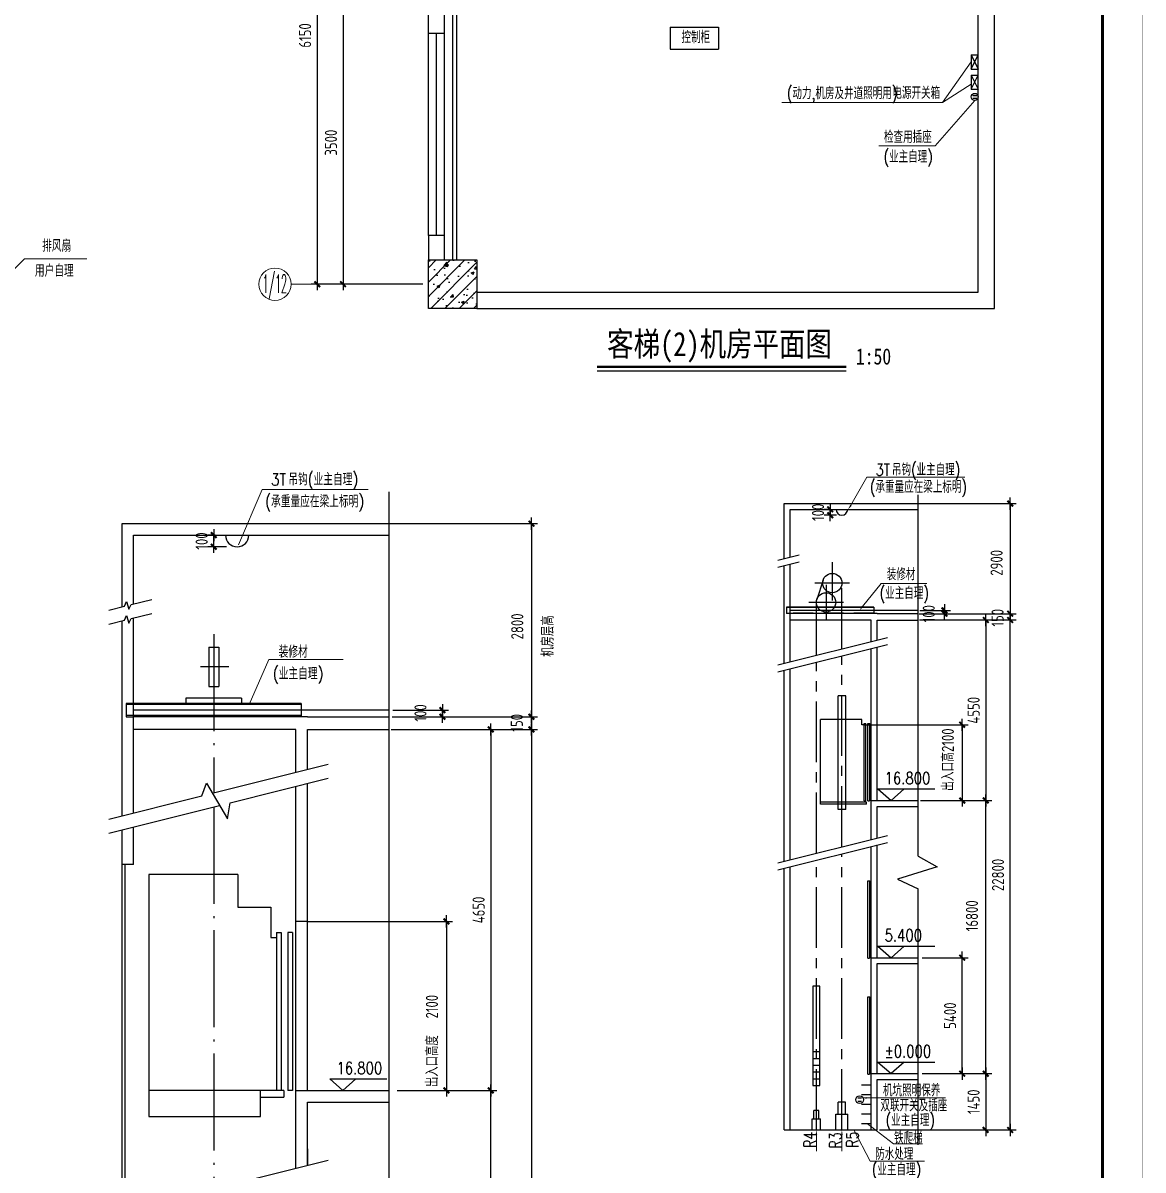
# Model space of a CAD drawing. Extents: x 185540 to 253404, y 138157 to 180211.
# Drawn here: x 239552 to 253404, y 150015 to 164198 of the extents above; entities that cross this region are included whole.
import ezdxf
from ezdxf.enums import TextEntityAlignment as Align

# ---------------------------------------------------------------- set-up
doc = ezdxf.new("R2010")
doc.units = 0
doc.header["$LTSCALE"] = 1000
doc.header["$MEASUREMENT"] = 0
for name, pattern in [('ACAD_ISO04W100', [30.5, 24, -3, 0.5, -3]), ('CENTER2', [1.125, 0.75, -0.125, 0.125, -0.125]), ('HIDDEN', [0.375, 0.25, -0.125])]:
    doc.linetypes.add(name, pattern=pattern)
doc.layers.get('0').update_dxf_attribs({"linetype": 'CONTINUOUS'})
doc.layers.get('DEFPOINTS').update_dxf_attribs({"linetype": 'CONTINUOUS'})
for name, color, linetype in [('1', 8, 'CONTINUOUS'), ('DIM', 4, 'CONTINUOUS'), ('LOUTI', 3, 'CONTINUOUS'), ('MAIN', 7, 'CONTINUOUS'), ('TC', 8, 'CONTINUOUS'), ('WALL', 1, 'CONTINUOUS'), ('WINDOW', 4, 'CONTINUOUS'), ('WINDOWS', 4, 'CONTINUOUS')]:
    doc.layers.add(name, color=color, linetype=linetype)
doc.layers.add('AXIS', color=3, linetype='CONTINUOUS', lineweight=9)
doc.styles.add('COMPLEX', font='COMPLEX.shx')
doc.styles.add('DIM_FONT', font='tssdeng.shx', dxfattribs={"width": 0.8, "bigfont": 'tssdchn.shx'})
doc.styles.add('H1', font='SimSun.ttf')
doc.styles.get("Standard").update_dxf_attribs({"font": 'txt.shx', "width": 0.8, "height": 260, "bigfont": 'china.shx'})
doc.styles.add('TSS', font='tssdeng.shx', dxfattribs={"width": 0.85, "bigfont": 'tssdchn.shx'})
doc.dimstyles.new('DIMN-200', dxfattribs={"dimtxt": 300, "dimasz": 1, "dimexe": 250, "dimexo": 0, "dimgap": 150, "dimtad": 1, "dimdec": 0, "dimdsep": 46, "dimtxsty": 'DIM_FONT', "dimblk": '_DIMX', "dimcen": 2.5, "dimclrd": 256, "dimclre": 256, "dimclrt": 4, "dimadec": 0, "dimazin": 0, "dimtfac": 1, "dimtdec": 0, "dimtix": 1, "dimtmove": 2, "dimatfit": 3, "dimldrblk": '_DIMX', "dimfxl": 0, "dimtolj": 1, "dimtzin": 0, "dimarcsym": 0})
doc.dimstyles.get("Standard").update_dxf_attribs({"dimtxt": 300, "dimasz": 1, "dimexe": 150, "dimexo": 0, "dimgap": 150, "dimtad": 1, "dimdec": 0, "dimzin": 0, "dimdsep": 46, "dimtxsty": 'Standard', "dimblk1": '_DIMX', "dimblk2": '_DIMX', "dimsah": 1, "dimcen": 200, "dimclrd": 256, "dimclre": 256, "dimclrt": 4, "dimadec": 0, "dimazin": 0, "dimtfac": 1, "dimtdec": 0, "dimtix": 1, "dimtmove": 2, "dimatfit": 3, "dimldrblk": '_DIMX', "dimfxl": 0, "dimtolj": 1, "dimtzin": 0, "dimarcsym": 0})

# ---------------------------------------------------------------- blocks, each defined once
blk = doc.blocks.new('_DIMX')
blk.add_line((-150, 0), (150, 0))
at = {"const_width": 50}
blk.add_lwpolyline([(-70, -70), (70, 70)], dxfattribs=at)
blk = doc.blocks.new('*D125')
at = {"linetype": 'ByBlock'}
for p, q in [((286367, 129304), (287250, 129304)), ((287175, 125928), (287175, 129303)), ((286454, 125927), (287250, 125927))]:
    blk.add_line(p, q, dxfattribs=at)
at = {"layer": 'DEFPOINTS', "color": 0, "linetype": 'ByBlock'}
for p in [(286367, 129304), (287175, 129304), (286454, 125927)]:
    blk.add_point(p, dxfattribs=at)
at = {"linetype": 'ByBlock', "xscale": 0.5, "yscale": 0.5, "zscale": 0.5}
for p, rotation in [((287175, 129304), 90), ((287175, 125927), 270)]:
    blk.add_blockref('_DIMX', p, dxfattribs=dict(at, rotation=rotation))
at = {"color": 4, "linetype": 'ByBlock', "insert": (287004, 127879), "char_height": 150, "attachment_point": 5, "rotation": 90, "style": 'DIM_FONT'}
blk.add_mtext('\\A1;16800', dxfattribs=at)
blk = doc.blocks.new('*D121')
at = {"linetype": 'ByBlock'}
for p, q in [((286354, 131536), (287551, 131536)), ((287476, 125232), (287476, 131535)), ((285888, 125231), (287551, 125231))]:
    blk.add_line(p, q, dxfattribs=at)
at = {"layer": 'DEFPOINTS', "color": 0, "linetype": 'ByBlock'}
for p in [(286354, 131536), (287476, 131536), (285888, 125231)]:
    blk.add_point(p, dxfattribs=at)
at = {"linetype": 'ByBlock', "xscale": 0.5, "yscale": 0.5, "zscale": 0.5}
for p, rotation in [((287476, 131536), 90), ((287476, 125231), 270)]:
    blk.add_blockref('_DIMX', p, dxfattribs=dict(at, rotation=rotation))
at = {"color": 4, "linetype": 'ByBlock', "insert": (287326, 128384), "char_height": 150, "attachment_point": 5, "rotation": 90, "style": 'DIM_FONT'}
blk.add_mtext('\\A1;22800', dxfattribs=at)
blk = doc.blocks.new('*D126')
at = {"linetype": 'ByBlock'}
for p, q in [((285611, 127361), (286180, 127361)), ((286105, 125928), (286105, 127360)), ((285686, 125927), (286180, 125927))]:
    blk.add_line(p, q, dxfattribs=at)
at = {"layer": 'DEFPOINTS', "color": 0, "linetype": 'ByBlock'}
for p in [(285611, 127361), (286105, 127361), (285686, 125927)]:
    blk.add_point(p, dxfattribs=at)
at = {"linetype": 'ByBlock', "xscale": 0.5, "yscale": 0.5, "zscale": 0.5}
for p, rotation in [((286105, 127361), 90), ((286105, 125927), 270)]:
    blk.add_blockref('_DIMX', p, dxfattribs=dict(at, rotation=rotation))
at = {"color": 4, "linetype": 'ByBlock', "insert": (285955, 126644), "char_height": 150, "attachment_point": 5, "rotation": 90, "style": 'DIM_FONT'}
blk.add_mtext('\\A1;5400', dxfattribs=at)
blk = doc.blocks.new('*D124')
at = {"linetype": 'ByBlock'}
for p, q in [((285610, 125927), (286471, 125927)), ((286396, 125927), (286396, 125232)), ((285082, 125231), (286471, 125231))]:
    blk.add_line(p, q, dxfattribs=at)
at = {"layer": 'DEFPOINTS', "color": 0, "linetype": 'ByBlock'}
for p in [(285610, 125927), (285082, 125231), (286396, 125231)]:
    blk.add_point(p, dxfattribs=at)
at = {"linetype": 'ByBlock', "xscale": 0.5, "yscale": 0.5, "zscale": 0.5}
for p, rotation in [((286396, 125927), 90), ((286396, 125231), 270)]:
    blk.add_blockref('_DIMX', p, dxfattribs=dict(at, rotation=rotation))
at = {"color": 4, "linetype": 'ByBlock', "insert": (286246, 125579), "char_height": 150, "attachment_point": 5, "rotation": 90, "style": 'DIM_FONT'}
blk.add_mtext('\\A1;1450', dxfattribs=at)
blk = doc.blocks.new('*D127')
at = {"linetype": 'ByBlock'}
for p, q in [((287220, 131614), (288417, 131614)), ((288342, 131615), (288342, 131615)), ((288342, 131614), (288342, 131536)), ((288342, 131614), (288342, 131536)), ((287220, 131536), (288417, 131536)), ((288342, 131535), (288342, 131535))]:
    blk.add_line(p, q, dxfattribs=at)
at = {"layer": 'DEFPOINTS', "color": 0, "linetype": 'ByBlock'}
for p in [(287220, 131614), (287220, 131536), (288342, 131536)]:
    blk.add_point(p, dxfattribs=at)
at = {"linetype": 'ByBlock', "xscale": 0.5, "yscale": 0.5, "zscale": 0.5}
for p, rotation in [((288342, 131614), 270), ((288342, 131536), 90)]:
    blk.add_blockref('_DIMX', p, dxfattribs=dict(at, rotation=rotation))
at = {"color": 4, "linetype": 'ByBlock', "insert": (288187, 131564), "char_height": 150, "attachment_point": 5, "rotation": 90, "style": 'DIM_FONT'}
blk.add_mtext('\\A1;150', dxfattribs=at)
blk = doc.blocks.new('*D123')
at = {"linetype": 'ByBlock'}
for p, q in [((286354, 131536), (287250, 131536)), ((287175, 131535), (287175, 129304)), ((286385, 129304), (287250, 129304))]:
    blk.add_line(p, q, dxfattribs=at)
at = {"layer": 'DEFPOINTS', "color": 0, "linetype": 'ByBlock'}
for p in [(286354, 131536), (286385, 129304), (287175, 129304)]:
    blk.add_point(p, dxfattribs=at)
at = {"linetype": 'ByBlock', "xscale": 0.5, "yscale": 0.5, "zscale": 0.5}
for p, rotation in [((287175, 131536), 90), ((287175, 129304), 270)]:
    blk.add_blockref('_DIMX', p, dxfattribs=dict(at, rotation=rotation))
at = {"color": 4, "linetype": 'ByBlock', "insert": (287025, 130420), "char_height": 150, "attachment_point": 5, "rotation": 90, "style": 'DIM_FONT'}
blk.add_mtext('\\A1;4550', dxfattribs=at)
blk = doc.blocks.new('*D122')
at = {"linetype": 'ByBlock'}
for p, q in [((286536, 130241), (287824, 130241)), ((287749, 130241), (287749, 129304)), ((287276, 129304), (287824, 129304))]:
    blk.add_line(p, q, dxfattribs=at)
at = {"layer": 'DEFPOINTS', "color": 0, "linetype": 'ByBlock'}
for p in [(286536, 130241), (287276, 129304), (287749, 129304)]:
    blk.add_point(p, dxfattribs=at)
at = {"linetype": 'ByBlock', "xscale": 0.5, "yscale": 0.5, "zscale": 0.5}
for p, rotation in [((287749, 130241), 90), ((287749, 129304), 270)]:
    blk.add_blockref('_DIMX', p, dxfattribs=dict(at, rotation=rotation))
at = {"color": 4, "linetype": 'ByBlock', "insert": (287572, 129773), "char_height": 150, "attachment_point": 5, "rotation": 90, "style": 'DIM_FONT'}
blk.add_mtext('\\A1;{ 出入口高}2100', dxfattribs=at)
blk = doc.blocks.new('*D128')
at = {"linetype": 'ByBlock'}
for p, q in [((286154, 132975), (287552, 132975)), ((287477, 132975), (287477, 131615)), ((286353, 131614), (287552, 131614))]:
    blk.add_line(p, q, dxfattribs=at)
at = {"layer": 'DEFPOINTS', "color": 0, "linetype": 'ByBlock'}
for p in [(286154, 132975), (286353, 131614), (287477, 131614)]:
    blk.add_point(p, dxfattribs=at)
at = {"linetype": 'ByBlock', "xscale": 0.5, "yscale": 0.5, "zscale": 0.5}
for p, rotation in [((287477, 132975), 90), ((287477, 131614), 270)]:
    blk.add_blockref('_DIMX', p, dxfattribs=dict(at, rotation=rotation))
at = {"color": 4, "linetype": 'ByBlock', "insert": (287309, 132243), "char_height": 150, "attachment_point": 5, "rotation": 90, "style": 'DIM_FONT'}
blk.add_mtext('\\A1;2900', dxfattribs=at)
blk = doc.blocks.new('*D130')
at = {"linetype": 'ByBlock'}
for p, q in [((267117, 145122), (267034, 145122)), ((267109, 145123), (267109, 145123)), ((267109, 145050), (267109, 145122)), ((267187, 145050), (267034, 145050)), ((267109, 145050), (267109, 145049))]:
    blk.add_line(p, q, dxfattribs=at)
at = {"layer": 'DEFPOINTS', "color": 0, "linetype": 'ByBlock'}
for p in [(267109, 145122), (267117, 145122), (267187, 145050)]:
    blk.add_point(p, dxfattribs=at)
at = {"linetype": 'ByBlock', "xscale": 0.5, "yscale": 0.5, "zscale": 0.5}
for p, rotation in [((267109, 145122), 270), ((267109, 145050), 90)]:
    blk.add_blockref('_DIMX', p, dxfattribs=dict(at, rotation=rotation))
at = {"color": 4, "linetype": 'ByBlock', "insert": (266959, 145086), "char_height": 150, "attachment_point": 5, "rotation": 90, "style": 'DIM_FONT'}
blk.add_mtext('\\A1;100', dxfattribs=at)
blk = doc.blocks.new('*D129')
at = {"linetype": 'ByBlock'}
for p, q in [((287224, 131655), (287605, 131655)), ((287224, 131614), (287605, 131614)), ((287530, 131656), (287530, 131656)), ((287530, 131655), (287530, 131614)), ((287530, 131655), (287530, 131614)), ((287530, 131614), (287530, 131613))]:
    blk.add_line(p, q, dxfattribs=at)
at = {"layer": 'DEFPOINTS', "color": 0, "linetype": 'ByBlock'}
for p in [(287224, 131655), (287224, 131614), (287530, 131614)]:
    blk.add_point(p, dxfattribs=at)
at = {"linetype": 'ByBlock', "xscale": 0.5, "yscale": 0.5, "zscale": 0.5}
for p, rotation in [((287530, 131655), 270), ((287530, 131614), 90)]:
    blk.add_blockref('_DIMX', p, dxfattribs=dict(at, rotation=rotation))
at = {"color": 4, "linetype": 'ByBlock', "insert": (287336, 131614), "char_height": 150, "attachment_point": 5, "rotation": 90, "style": 'DIM_FONT'}
blk.add_mtext('\\A1;100', dxfattribs=at)
blk = doc.blocks.new('*D169')
at = {"linetype": 'ByBlock'}
for p, q in [((291714, 128508), (290654, 128508)), ((290729, 128507), (290729, 125008)), ((291714, 125008), (290654, 125008))]:
    blk.add_line(p, q, dxfattribs=at)
at = {"layer": 'DEFPOINTS', "color": 0, "linetype": 'ByBlock'}
for p in [(291714, 128508), (290729, 125008), (291714, 125008)]:
    blk.add_point(p, dxfattribs=at)
at = {"linetype": 'ByBlock', "xscale": 0.5, "yscale": 0.5, "zscale": 0.5}
for p, rotation in [((290729, 128508), 90), ((290729, 125008), 270)]:
    blk.add_blockref('_DIMX', p, dxfattribs=dict(at, rotation=rotation))
at = {"color": 4, "linetype": 'ByBlock', "insert": (290579, 126758), "char_height": 150, "attachment_point": 5, "rotation": 90, "style": 'DIM_FONT'}
blk.add_mtext('\\A1;3500', dxfattribs=at)
blk = doc.blocks.new('*D170')
at = {"linetype": 'ByBlock'}
for p, q in [((291714, 131158), (290334, 131158)), ((290409, 131157), (290409, 125008)), ((291714, 125008), (290334, 125008))]:
    blk.add_line(p, q, dxfattribs=at)
at = {"layer": 'DEFPOINTS', "color": 0, "linetype": 'ByBlock'}
for p in [(291714, 131158), (290409, 125008), (291714, 125008)]:
    blk.add_point(p, dxfattribs=at)
at = {"linetype": 'ByBlock', "xscale": 0.5, "yscale": 0.5, "zscale": 0.5}
for p, rotation in [((290409, 131158), 90), ((290409, 125008), 270)]:
    blk.add_blockref('_DIMX', p, dxfattribs=dict(at, rotation=rotation))
at = {"color": 4, "linetype": 'ByBlock', "insert": (290259, 128083), "char_height": 150, "attachment_point": 5, "rotation": 90, "style": 'DIM_FONT'}
blk.add_mtext('\\A1;6150', dxfattribs=at)
blk = doc.blocks.new('*D484')
at = {"linetype": 'ByBlock'}
for p, q in [((245051, 155463), (245916, 155463)), ((245841, 155463), (245841, 142854)), ((243506, 142854), (245916, 142854))]:
    blk.add_line(p, q, dxfattribs=at)
at = {"layer": 'DEFPOINTS', "color": 0, "linetype": 'ByBlock'}
for p in [(245051, 155463), (243506, 142854), (245841, 142854)]:
    blk.add_point(p, dxfattribs=at)
at = {"linetype": 'ByBlock', "xscale": 0.5, "yscale": 0.5, "zscale": 0.5}
for p, rotation in [((245841, 155463), 90), ((245841, 142854), 270)]:
    blk.add_blockref('_DIMX', p, dxfattribs=dict(at, rotation=rotation))
at = {"color": 4, "linetype": 'ByBlock', "insert": (245691, 149158), "char_height": 150, "attachment_point": 5, "rotation": 90, "style": 'DIM_FONT'}
blk.add_mtext('\\A1;27250', dxfattribs=at)
blk = doc.blocks.new('*D485')
at = {"linetype": 'ByBlock'}
for p, q in [((244387, 150999), (245412, 150999)), ((245337, 144246), (245337, 150999)), ((244168, 144246), (245412, 144246))]:
    blk.add_line(p, q, dxfattribs=at)
at = {"layer": 'DEFPOINTS', "color": 0, "linetype": 'ByBlock'}
for p in [(244387, 150999), (245337, 150999), (244168, 144246)]:
    blk.add_point(p, dxfattribs=at)
at = {"linetype": 'ByBlock', "xscale": 0.5, "yscale": 0.5, "zscale": 0.5}
for p, rotation in [((245337, 150999), 90), ((245337, 144246), 270)]:
    blk.add_blockref('_DIMX', p, dxfattribs=dict(at, rotation=rotation))
at = {"color": 4, "linetype": 'ByBlock', "insert": (245175, 148130), "char_height": 150, "attachment_point": 5, "rotation": 90, "style": 'DIM_FONT'}
blk.add_mtext('\\A1;21000', dxfattribs=at)
blk = doc.blocks.new('*D488')
at = {"linetype": 'ByBlock'}
for p, q in [((242467, 158007), (245916, 158007)), ((245841, 158007), (245841, 155621)), ((244116, 155620), (245916, 155620))]:
    blk.add_line(p, q, dxfattribs=at)
at = {"layer": 'DEFPOINTS', "color": 0, "linetype": 'ByBlock'}
for p in [(242467, 158007), (244116, 155620), (245841, 155620)]:
    blk.add_point(p, dxfattribs=at)
at = {"linetype": 'ByBlock', "xscale": 0.5, "yscale": 0.5, "zscale": 0.5}
for p, rotation in [((245841, 158007), 90), ((245841, 155620), 270)]:
    blk.add_blockref('_DIMX', p, dxfattribs=dict(at, rotation=rotation))
at = {"color": 4, "linetype": 'ByBlock', "insert": (245665, 156736), "char_height": 150, "attachment_point": 5, "rotation": 90, "style": 'DIM_FONT'}
blk.add_mtext('\\A1;2800', dxfattribs=at)
blk = doc.blocks.new('*D489')
at = {"linetype": 'ByBlock'}
for p, q in [((238701, 134497), (239389, 134497)), ((239314, 134497), (239314, 134498)), ((239314, 134497), (239314, 134415)), ((239314, 134497), (239314, 134415)), ((238701, 134415), (239389, 134415)), ((239314, 134415), (239314, 134414))]:
    blk.add_line(p, q, dxfattribs=at)
at = {"layer": 'DEFPOINTS', "color": 0, "linetype": 'ByBlock'}
for p in [(238701, 134497), (238701, 134415), (239314, 134415)]:
    blk.add_point(p, dxfattribs=at)
at = {"linetype": 'ByBlock', "xscale": 0.5, "yscale": 0.5, "zscale": 0.5}
for p, rotation in [((239314, 134497), 270), ((239314, 134415), 90)]:
    blk.add_blockref('_DIMX', p, dxfattribs=dict(at, rotation=rotation))
at = {"color": 4, "linetype": 'ByBlock', "insert": (239043, 134462), "char_height": 150, "attachment_point": 5, "rotation": 90, "style": 'DIM_FONT'}
blk.add_mtext('\\A1;100', dxfattribs=at)
blk = doc.blocks.new('*D490')
at = {"linetype": 'ByBlock'}
for p, q in [((244105, 155463), (245412, 155463)), ((245337, 155463), (245337, 151000)), ((244179, 150999), (245412, 150999))]:
    blk.add_line(p, q, dxfattribs=at)
at = {"layer": 'DEFPOINTS', "color": 0, "linetype": 'ByBlock'}
for p in [(244105, 155463), (244179, 150999), (245337, 150999)]:
    blk.add_point(p, dxfattribs=at)
at = {"linetype": 'ByBlock', "xscale": 0.5, "yscale": 0.5, "zscale": 0.5}
for p, rotation in [((245337, 155463), 90), ((245337, 150999), 270)]:
    blk.add_blockref('_DIMX', p, dxfattribs=dict(at, rotation=rotation))
at = {"color": 4, "linetype": 'ByBlock', "insert": (245187, 153231), "char_height": 150, "attachment_point": 5, "rotation": 90, "style": 'DIM_FONT'}
blk.add_mtext('\\A1;4650', dxfattribs=at)
blk = doc.blocks.new('*D491')
at = {"linetype": 'ByBlock'}
for p, q in [((237646, 131885), (239439, 131885)), ((239364, 131884), (239364, 129794)), ((238856, 129794), (239439, 129794))]:
    blk.add_line(p, q, dxfattribs=at)
at = {"layer": 'DEFPOINTS', "color": 0, "linetype": 'ByBlock'}
for p in [(237646, 131885), (238856, 129794), (239364, 129794)]:
    blk.add_point(p, dxfattribs=at)
at = {"linetype": 'ByBlock', "xscale": 0.5, "yscale": 0.5, "zscale": 0.5}
for p, rotation in [((239364, 131885), 90), ((239364, 129794), 270)]:
    blk.add_blockref('_DIMX', p, dxfattribs=dict(at, rotation=rotation))
at = {"color": 4, "linetype": 'ByBlock', "insert": (239185, 130830), "char_height": 150, "attachment_point": 5, "rotation": 90, "style": 'DIM_FONT'}
blk.add_mtext('\\A1;2100', dxfattribs=at)
blk = doc.blocks.new('*D492')
at = {"linetype": 'ByBlock'}
for p, q in [((238693, 134415), (240490, 134415)), ((240415, 134415), (240415, 134258)), ((238693, 134258), (240490, 134258))]:
    blk.add_line(p, q, dxfattribs=at)
at = {"layer": 'DEFPOINTS', "color": 0, "linetype": 'ByBlock'}
for p in [(238693, 134415), (238693, 134258), (240415, 134258)]:
    blk.add_point(p, dxfattribs=at)
at = {"linetype": 'ByBlock', "xscale": 0.5, "yscale": 0.5, "zscale": 0.5}
for p, rotation in [((240415, 134415), 90), ((240415, 134258), 270)]:
    blk.add_blockref('_DIMX', p, dxfattribs=dict(at, rotation=rotation))
at = {"color": 4, "linetype": 'ByBlock', "insert": (240235, 134340), "char_height": 150, "attachment_point": 5, "rotation": 90, "style": 'DIM_FONT'}
blk.add_mtext('\\A1;150', dxfattribs=at)
blk = doc.blocks.new('*D493')
at = {"linetype": 'ByBlock'}
for p, q in [((236503, 136659), (236412, 136659)), ((236487, 136659), (236487, 136660)), ((236487, 136516), (236487, 136659)), ((236643, 136516), (236412, 136516)), ((236487, 136515), (236487, 136515))]:
    blk.add_line(p, q, dxfattribs=at)
at = {"layer": 'DEFPOINTS', "color": 0, "linetype": 'ByBlock'}
for p in [(236487, 136659), (236503, 136659), (236643, 136516)]:
    blk.add_point(p, dxfattribs=at)
at = {"linetype": 'ByBlock', "xscale": 0.5, "yscale": 0.5, "zscale": 0.5}
for p, rotation in [((236487, 136659), 270), ((236487, 136516), 90)]:
    blk.add_blockref('_DIMX', p, dxfattribs=dict(at, rotation=rotation))
at = {"color": 4, "linetype": 'ByBlock', "insert": (236337, 136587), "char_height": 150, "attachment_point": 5, "rotation": 90, "style": 'DIM_FONT'}
blk.add_mtext('\\A1;100', dxfattribs=at)

msp = doc.modelspace()

# ---------------------------------------------------------------- hatches: boundary and pattern name
at = {"layer": '1'}
h = msp.add_hatch(dxfattribs=at)
h.set_pattern_fill('AR-CONC', color=256, scale=50, style=0)
h.set_pattern_definition([(50, (46296.48, -15710.06), (358.6301, -31.37607), [37.5, -412.5]), (355, (46296.5, -15710.06), (-69.37567, 376.09607), [30, -330]), (100.4514, (46326.37, -15712.68), (289.2547, 344.71977), [31.8701, -350.57106]), (46.1842, (46296.5, -15610.06), (533.6205, -82.7595), [56.25, -618.75]), (96.6356, (46340.95, -15616.96), (467.3314, 487.0589), [47.8051, -525.8565]), (351.1842, (46296.5, -15610.06), (467.331, 487.0593), [45, -495]), (21, (46346.48, -15635.06), (298.45353, -201.30945), [37.5, -412.5]), (326, (46346.5, -15635.06), (121.65767, 362.575), [30, -330]), (71.4514, (46371.35, -15651.84), (420.1113, 161.26525), [31.8701, -350.57106]), (37.5, (46296.48, -15710.06), (6.07993, 166.44693), [0, -326, 0, -335, 0, -331.25]), (7.5, (46296.48, -15710.06), (131.53477, 197.20586), [0, -191, 0, -318.5, 0, -126.25]), (327.5, (46184.98, -15710.06), (266.91122, -11.277436), [0, -125, 0, -390, 0, -517.5]), (317.5, (46134.98, -15710.06), (291.59308, 50.0525), [0, -162.5, 0, -259, 0, -367.5])])
h.paths.add_polyline_path([(245166.2, 161267.5), (244566.2, 161267.5), (244566.2, 160667.5), (245166.2, 160667.5)])
h = msp.add_hatch(dxfattribs=at)
h.set_pattern_fill('ANSI31', color=256, scale=1000, style=0)
h.set_pattern_definition([(45, (46296.48, -15710.06), (-88.38835, 88.38835), [])])
h.paths.add_polyline_path([(244566.2, 160667.5), (245166.2, 160667.5), (245166.2, 161267.5), (244566.2, 161267.5)])

# ---------------------------------------------------------------- linework, layer by layer
for points, const_width in [([(253402.3, 138159.3), (193952.3, 138159.3), (193952.3, 180209.3), (253402.3, 180209.3)], 4), ([(252902.3, 179709.3), (252902.3, 138659.3), (195202.3, 138659.3), (195202.3, 179709.3)], 40)]:
    msp.add_lwpolyline(points, close=True, dxfattribs=dict(const_width=const_width))
for p, q in [((244866.2, 161267.5), (244866.2, 164317.5)), ((244916.2, 161267.5), (244916.2, 164367.5)), ((250625, 153896.5), (250625, 158361.5)), ((248886.8, 157553.5), (249151.3, 157619.6)), ((248886.8, 157466.9), (249151.3, 157533)), ((248886.8, 156261.2), (250243.4, 156600.2)), ((248886.8, 156174.7), (250243.4, 156513.6)), ((248886.8, 153814), (250243.4, 154153)), ((248886.8, 153727.4), (250243.4, 154066.4)), ((250625, 153896.5), (250857, 153763)), ((250857, 153763), (250365.5, 153610.4)), ((250365.5, 153610.4), (250625, 153491.2)), ((250625, 150328.2), (250625, 153491.2))]:
    msp.add_line(p, q, dxfattribs=at)
at = {"layer": '1', "linetype": 'CENTER2'}
for p, q in [((249560.3, 157532.4), (249560.3, 157057.6)), ((249775.3, 157272.7), (249345.2, 157272.7)), ((249483.8, 157248.8), (249483.8, 156818.7)), ((249679.7, 156459.4), (249679.7, 157272.7)), ((249698.8, 157033.8), (249268.8, 157033.8)), ((249364.3, 156380.6), (249364.3, 157033.8)), ((249364.3, 153933.3), (249364.3, 156294)), ((249679.7, 154012.1), (249679.7, 156372.8)), ((249679.7, 150511), (249679.7, 153925.6)), ((249364.3, 150511), (249364.3, 153846.8))]:
    msp.add_line(p, q, dxfattribs=at)
at = {"layer": '1', "linetype": 'HIDDEN'}
msp.add_line((250075.3, 156901), (248993.9, 156901), dxfattribs=at)
at = {"layer": 'AXIS'}
for p, q in [((251278.7, 163715.6), (250923.6, 163213.5)), ((250923.6, 163213.5), (251278.7, 163438.8)), ((250923.6, 163213.5), (248936.3, 163213.5)), ((251322.4, 163239.1), (250831.8, 162679.5)), ((250831.8, 162679.5), (250137.7, 162679.5)), ((239569.4, 161281.4), (239094, 160804.7)), ((240342.8, 161281.4), (239569.4, 161281.4)), ((242868.5, 160967.5), (244496, 160967.5)), ((249791.2, 158234.2), (249987.6, 158580.1)), ((251199.1, 158580.1), (249987.6, 158580.1)), ((242216, 157746.2), (242508.4, 158429.7)), ((243822, 158429.7), (242508.4, 158429.7)), ((249935.7, 156984.5), (250164.9, 157266.8)), ((250164.9, 157266.8), (250730.6, 157266.8)), ((242592.3, 156326.2), (242348.3, 155773)), ((243511.9, 156326.2), (242592.3, 156326.2)), ((249985.7, 150906.8), (250960.1, 150906.8)), ((250031, 150126.3), (249826.5, 150511)), ((250316.6, 150340), (249997.8, 150585.9)), ((249364.3, 150448.6), (249364.3, 150247.3)), ((249679.7, 150448.6), (249679.7, 150247.3)), ((250316.6, 150340), (250677.4, 150340)), ((250701.8, 150126.3), (250031, 150126.3))]:
    msp.add_line(p, q, dxfattribs=at)
msp.add_circle((242668.5, 160967.5), 200, dxfattribs=at)
for p in [(251236.1, 154583.7), (251482.6, 150511)]:
    msp.add_point(p, dxfattribs=at)
for points in [[(249782.7, 158240.2), (249799.7, 158228.3), (249755.5, 158183.4)], [(249944, 156978.2), (249927.5, 156990.9), (249897.6, 156935.1)], [(249985.7, 150896.2), (249986.3, 150917), (249923.6, 150908.4)], [(249353.9, 150448.6), (249374.7, 150448.6), (249364.3, 150511)], [(249669.3, 150448.6), (249690.1, 150448.6), (249679.7, 150511)]]:
    msp.add_solid(points, dxfattribs=at)
at = {"layer": 'DIM'}
for p, q in [((241849.5, 156478.4), (241849.5, 155993.8)), ((241849.5, 156478.4), (241973, 156478.4)), ((241973, 156478.4), (241973, 155993.8)), ((241849.5, 155993.8), (241973, 155993.8)), ((242992.3, 155783.9), (240829.3, 155783.9)), ((240829.3, 155783.9), (240829.3, 155620.1)), ((242992.3, 155769), (240829.3, 155769)), ((242255, 155848.2), (241567.5, 155848.2)), ((241567.5, 155848.2), (241567.5, 155783.9)), ((242255, 155848.2), (242255, 155783.9)), ((242992.3, 155783.9), (242992.3, 155620.1)), ((242992.3, 155633.6), (240829.3, 155633.6)), ((240829.3, 155620.1), (240920.5, 155620.1)), ((244074.8, 155701.9), (240920.5, 155701.9))]:
    msp.add_line(p, q, dxfattribs=at)
msp.add_arc((242201, 157863.9), 143.3, 180, 0, dxfattribs=at)
at = {"layer": 'LOUTI'}
for p, q in [((242209.6, 153667.7), (241110.5, 153667.7)), ((241110.5, 153667.7), (241110.5, 150677.4)), ((242209.6, 153667.7), (242209.6, 153265.2)), ((242209.6, 153265.2), (242616.5, 153265.2)), ((242616.5, 153265.2), (242616.5, 152890.9)), ((242616.5, 152890.9), (242688.5, 152890.9)), ((242688.5, 152953.9), (242688.5, 150999)), ((242688.5, 152953.9), (242743.9, 152953.9)), ((242743.9, 152953.9), (242743.9, 150999)), ((242779, 150999), (241110.5, 150999)), ((242489.8, 150677.4), (242489.8, 150999)), ((242489.8, 150914.7), (242779, 150914.7)), ((242779, 150999), (242779, 150914.7)), ((241110.5, 150677.4), (242489.8, 150677.4))]:
    msp.add_line(p, q, dxfattribs=at)
at = {"layer": 'MAIN'}
for p, q in [((247555.5, 164143.9), (248155.5, 164143.9)), ((247555.5, 164143.9), (247555.5, 163873.9)), ((248155.5, 164143.9), (248155.5, 163873.9)), ((247555.5, 163873.9), (248155.5, 163873.9)), ((251278.7, 163803.1), (251366.2, 163628.1)), ((251278.7, 163628.1), (251366.2, 163803.1)), ((251278.7, 163803.1), (251366.2, 163803.1)), ((251278.7, 163803.1), (251278.7, 163628.1)), ((251366.2, 163628.1), (251366.2, 163803.1)), ((251278.7, 163628.1), (251366.2, 163628.1)), ((251278.7, 163553.2), (251366.2, 163378.2)), ((251278.7, 163378.2), (251366.2, 163553.2)), ((251278.7, 163553.2), (251366.2, 163553.2)), ((251278.7, 163553.2), (251278.7, 163378.2)), ((251366.2, 163378.2), (251366.2, 163553.2)), ((251278.7, 163378.2), (251366.2, 163378.2)), ((251297.4, 163299.6), (251347.4, 163299.6)), ((251297.4, 163266.1), (251347.4, 163266.1)), ((249446.5, 157309.1), (249370, 157070.2)), ((248993.9, 156976.1), (248993.9, 156894.2)), ((250075.3, 156976.1), (248993.9, 156976.1)), ((250075.3, 156968.7), (248993.9, 156968.7)), ((250616.6, 156935.1), (249039.4, 156935.1)), ((250075.3, 156976.1), (250075.3, 156894.2)), ((249631.9, 154473.3), (249631.9, 155877.5)), ((249727.5, 155877.5), (249631.9, 155877.5)), ((249727.5, 154473.3), (249727.5, 155877.5)), ((249416.9, 154540.3), (249416.9, 155585.3)), ((249925.9, 155585.3), (249416.9, 155585.3)), ((249925.9, 155521.2), (249925.9, 155585.3)), ((249954.2, 155521.2), (249925.9, 155521.2)), ((249954.2, 154578.7), (249954.2, 155534.3)), ((249954.2, 155534.3), (249976.8, 155534.3)), ((249976.8, 154578.7), (249976.8, 155534.3)), ((249999.1, 154578.7), (249999.1, 155534.3)), ((249999.1, 155534.3), (250024.8, 155534.3)), ((250024.8, 154578.7), (250024.8, 155534.3)), ((249982.7, 154564.2), (249416.9, 154564.2)), ((249982.7, 154540.3), (249416.9, 154540.3)), ((249727.5, 154473.3), (249631.9, 154473.3)), ((249954.2, 154578.7), (249974.3, 154578.7)), ((249982.7, 154540.3), (249982.7, 154564.2)), ((249999.1, 154578.7), (250022.3, 154578.7)), ((249999.1, 152634.6), (249999.1, 153590.2)), ((249999.1, 153590.2), (250024.8, 153590.2)), ((250024.8, 152634.6), (250024.8, 153590.2)), ((249999.1, 152634.6), (250022.3, 152634.6)), ((249321.3, 152289.5), (249321.3, 151059.4)), ((249405, 152289.5), (249321.3, 152289.5)), ((249405, 151059.4), (249405, 152289.5)), ((249999.1, 151201.1), (249999.1, 152156.7)), ((249999.1, 152156.7), (250024.8, 152156.7)), ((250024.8, 151201.1), (250024.8, 152156.7)), ((249321.3, 151479.4), (249405, 151479.4)), ((249321.3, 151395.4), (249405, 151395.4)), ((249321.3, 151311.4), (249405, 151311.4)), ((249321.3, 151227.4), (249405, 151227.4)), ((249999.1, 151201.1), (250022.3, 151201.1)), ((249321.3, 151143.4), (249405, 151143.4)), ((249321.3, 151059.4), (249405, 151059.4)), ((250042.8, 151063.7), (249923.4, 151063.7)), ((249875.8, 150908.4), (249923.6, 150908.4)), ((250042.8, 150944.2), (249923.4, 150944.2)), ((249633.3, 150706.4), (249633.3, 150853)), ((249724.1, 150853), (249633.3, 150853)), ((249724.1, 150706.4), (249724.1, 150853)), ((249923.6, 150860.6), (249875.8, 150860.6)), ((250042.8, 150824.8), (249923.4, 150824.8)), ((249312.3, 150511.4), (249312.3, 150647.8)), ((249312.3, 150647.8), (249415, 150647.8)), ((249395.5, 150750.4), (249331.9, 150750.4)), ((249331.9, 150647.8), (249331.9, 150750.4)), ((249395.5, 150647.8), (249395.5, 150750.4)), ((249415, 150511.4), (249415, 150647.8)), ((249605.4, 150511.6), (249605.4, 150706.4)), ((249605.4, 150706.4), (249752.1, 150706.4)), ((249752.1, 150511.6), (249752.1, 150706.4)), ((250042.8, 150705.3), (249923.4, 150705.3)), ((250042.8, 150585.9), (249923.4, 150585.9))]:
    msp.add_line(p, q, dxfattribs=at)
for centre, radius in [((251322.4, 163282.8), 43.8), ((249560.3, 157272.7), 119.5), ((249483.8, 157033.8), 119.5), ((249899.7, 150884.5), 47.8)]:
    msp.add_circle(centre, radius, dxfattribs=at)
msp.add_arc((249679.7, 158183.4), 71.7, 180, 0, dxfattribs=at)
at = {"layer": 'TC'}
for p, q in [((244074.8, 158402.2), (244074.8, 149722.1)), ((240808.4, 156986.9), (240830.4, 157044.3)), ((240830.4, 157044.3), (240861.5, 156949.7)), ((240861.5, 156949.7), (240891.8, 157007.8)), ((240891.8, 157007.8), (241144.2, 157070.8)), ((240615.3, 156938.7), (240808.4, 156986.9)), ((240808.4, 156813.7), (240830.4, 156871.2)), ((240830.4, 156871.2), (240861.5, 156776.5)), ((240891.8, 156834.6), (241144.2, 156897.7)), ((240615.3, 156765.5), (240808.4, 156813.7)), ((240861.5, 156776.5), (240891.8, 156834.6)), ((241893.8, 154673.6), (243328.3, 155032.1)), ((241762.3, 154640.8), (241820, 154798.3)), ((241820, 154798.3), (242080.5, 154358.3)), ((242115.1, 154555.7), (243328.3, 154858.9)), ((240615.3, 154354.1), (241762.3, 154640.8)), ((240615.3, 154181), (241983.1, 154522.8)), ((242080.5, 154358.3), (242115.1, 154555.7)), ((241893.8, 149779.2), (243328.3, 150137.6))]:
    msp.add_line(p, q, dxfattribs=at)
at = {"layer": 'TC', "linetype": 'ACAD_ISO04W100', "ltscale": 0.05}
for p, q in [((241911.2, 156641.7), (241911.2, 154678)), ((242096, 156236.1), (241746.3, 156236.1)), ((241911.2, 154504.8), (241911.2, 149783.5))]:
    msp.add_line(p, q, dxfattribs=at)
at = {"layer": 'WALL'}
for p, q in [((244566.2, 164067.5), (244566.2, 167417.5)), ((244566.2, 164067.5), (244566.2, 167417.5)), ((251366.2, 160867.5), (251366.2, 167017.5)), ((244766.2, 164067.5), (244766.2, 166817.5)), ((251566.2, 160667.5), (251566.2, 166817.5)), ((244766.2, 164067.5), (244566.2, 164067.5)), ((244766.2, 164067.5), (244566.2, 164067.5)), ((244766.2, 161567.5), (244566.2, 161567.5)), ((244566.2, 161567.5), (244566.2, 161267.5)), ((244566.2, 161567.5), (244566.2, 161267.5)), ((244766.2, 161567.5), (244566.2, 161567.5)), ((244766.2, 161267.5), (244766.2, 161567.5)), ((244766.2, 161267.5), (244766.2, 161567.5)), ((244566.2, 160667.5), (244566.2, 161267.5)), ((244566.2, 161267.5), (245166.2, 161267.5)), ((245166.2, 161267.5), (245166.2, 160667.5)), ((245166.2, 160867.5), (251366.2, 160867.5)), ((245166.2, 160667.5), (244566.2, 160667.5)), ((245166.2, 160667.5), (251366.2, 160667.5)), ((245166.2, 160667.5), (251566.2, 160667.5)), ((248967.8, 158255), (250625, 158255)), ((248967.8, 157573.7), (248967.8, 158255)), ((249039.4, 158183.4), (250625, 158183.4)), ((249039.4, 157591.6), (249039.4, 158183.4)), ((240777.2, 158007.2), (244074.8, 158007.2)), ((240777.2, 156979.1), (240777.2, 158007.2)), ((240920.5, 157863.9), (244074.8, 157863.9)), ((240920.5, 157014.9), (240920.5, 157863.9)), ((248967.8, 156815.7), (248967.8, 157487.1)), ((249039.4, 156887.4), (249039.4, 157505.1)), ((248967.8, 156281.5), (248967.8, 157151.7)), ((249039.4, 156299.4), (249039.4, 157151.7)), ((250114.5, 156894.2), (248993.9, 156894.2)), ((250114.5, 156894.2), (250616.6, 156894.2)), ((240777.2, 155463), (240777.2, 156805.9)), ((240920.5, 155606.4), (240920.5, 156841.8)), ((250042.8, 156815.7), (249039.4, 156815.7)), ((250042.8, 156550.1), (250042.8, 156815.7)), ((250114.5, 156815.7), (250616.6, 156815.7)), ((250114.5, 156568), (250114.5, 156815.7)), ((250042.8, 154102.9), (250042.8, 156463.5)), ((250114.5, 154583.7), (250114.5, 156481.4)), ((248967.8, 153834.2), (248967.8, 156194.9)), ((249039.4, 153852.2), (249039.4, 156212.8)), ((240777.2, 154394.6), (240777.2, 156135)), ((240920.5, 154430.4), (240920.5, 156135)), ((243070.6, 155620.1), (240920.5, 155620.1)), ((243070.6, 155620.1), (244074.8, 155620.1)), ((242927.3, 155463), (240920.5, 155463)), ((242927.3, 154931.9), (242927.3, 155463)), ((243070.6, 154967.7), (243070.6, 155463)), ((243070.6, 155463), (244074.8, 155463)), ((242927.3, 150037.4), (242927.3, 154758.7)), ((243070.6, 150999), (243070.6, 154794.5)), ((250042.8, 154583.7), (250617, 154583.7)), ((250114.5, 154511.7), (250616, 154511.7)), ((250114.5, 154343.2), (250114.5, 154511.7)), ((250114.5, 154120.8), (250114.5, 154427.2)), ((240777.2, 153793.2), (240777.2, 154221.4)), ((240920.5, 153793.2), (240920.5, 154257.2)), ((250114.5, 152640.5), (250114.5, 154034.2)), ((250042.8, 150511), (250042.8, 154016.3)), ((240920.5, 153793.2), (240777.2, 153793.2)), ((248967.8, 150511), (248967.8, 153747.7)), ((249039.4, 150511), (249039.4, 153765.6)), ((250042.8, 152640.5), (250624.2, 152640.5)), ((250114.5, 151207), (250114.6, 152568.5)), ((250114.6, 152568.5), (250625, 152568.5)), ((250042.8, 151207), (250625, 151207)), ((250114.5, 151135.4), (250625, 151135.4)), ((250114.5, 150511), (250114.5, 151135.4)), ((242927.3, 150999), (244075.5, 150999)), ((243070.6, 150855), (244073.7, 150855)), ((243070.6, 150518), (243070.6, 150855)), ((243070.6, 150073.2), (243070.6, 150685.9)), ((248967.8, 150511), (250114.5, 150511)), ((243070.6, 150275.7), (243070.6, 150073.2))]:
    msp.add_line(p, q, dxfattribs=at)
at = {"layer": 'WINDOW'}
for p, q in [((240777.2, 149500.1), (240777.2, 153793.2)), ((240817.2, 149510.1), (240817.2, 153793.2)), ((243070.6, 153089.9), (242927.3, 153089.9)), ((242829.6, 152953.9), (242829.6, 150999)), ((242885.1, 152953.9), (242829.6, 152953.9)), ((242885.1, 152953.9), (242885.1, 150999)), ((242885.1, 150999), (242829.6, 150999))]:
    msp.add_line(p, q, dxfattribs=at)
at = {"layer": 'WINDOWS'}
for p, q in [((244566.2, 161567.5), (244566.2, 164067.5)), ((244566.2, 161567.5), (244566.2, 164067.5)), ((244666.2, 161567.5), (244666.2, 164067.5)), ((244666.2, 161567.5), (244666.2, 164067.5)), ((244766.2, 161567.5), (244766.2, 164067.5)), ((244766.2, 161567.5), (244766.2, 164067.5)), ((246651.4, 159894.4), (249733.6, 159894.4)), ((250125.8, 154726.8), (250287, 154583.7)), ((250125.8, 154726.8), (250829.8, 154726.8)), ((250448.1, 154726.8), (250287, 154583.7)), ((250125.8, 152783.7), (250287, 152640.5)), ((250125.8, 152783.7), (250829.8, 152783.7)), ((250448.1, 152783.7), (250287, 152640.5)), ((250125.8, 151350.2), (250829.8, 151350.2)), ((250125.8, 151350.2), (250287, 151207)), ((250448.1, 151350.2), (250287, 151207)), ((243347.5, 151142.1), (244051.4, 151142.1)), ((243347.5, 151142.1), (243508.6, 150999)), ((243669.8, 151142.1), (243508.6, 150999))]:
    msp.add_line(p, q, dxfattribs=at)
at = {"layer": 'WINDOWS', "const_width": 30}
msp.add_lwpolyline([(246651.4, 159944.4), (249733.6, 159944.4)], dxfattribs=at)

# ---------------------------------------------------------------- texts
at = {"layer": 'AXIS'}
for s, width, p in [('控制柜', 0.75, (247695.8, 163946.9)), ('(动力,机房及井道照明用)', 0.75, (249000.1, 163254.7)), ('电源开关箱', 0.75, (250304, 163258.3)), ('检查用插座', 0.75, (250200.1, 162713.3)), ('(业主自理)', 0.75, (250195.4, 162469.5)), ('3T', 0.75, (250099.2, 158597.6)), ('吊钩(业主自理)', 0.75, (250299.1, 158600.5)), ('3T', 0.8, (242620, 158477.4)), ('吊钩(业主自理)', 0.8, (242833.8, 158480.3)), ('(承重量应在梁上标明)', 0.75, (250027.2, 158387)), ('(承重量应在梁上标明)', 0.8, (242548, 158207.3)), ('装修材', 0.75, (250234.7, 157307.2)), ('(业主自理)', 0.75, (250147.1, 157073.8)), ('装修材', 0.8, (242713.9, 156348.6)), ('(业主自理)', 0.8, (242642.9, 156078.3)), ('16.800', 0.8, (250207.9, 154785.3)), ('5.400', 0.8, (250207.9, 152842.1)), ('%%P0.000', 0.8, (250207.9, 151408.6)), ('16.800', 0.8, (243429.5, 151200.6)), ('机坑照明保养', 0.75, (250187.9, 150926.1)), ('双联开关及插座', 0.75, (250156, 150740.4)), ('(业主自理)', 0.75, (250221.4, 150557.8)), ('铁爬梯', 0.75, (250324.2, 150336.9)), ('防水处理', 0.75, (250091.3, 150139.9)), ('(业主自理)', 0.75, (250050.5, 149948.4))]:
    msp.add_text(s, height=150, dxfattribs=dict(at, width=width)).set_placement(p)
at = {"layer": 'AXIS', "width": 0.8}
for s, p in [('排风扇', (239968.3, 161450.4)), ('用户自理', (239939.8, 161142.6))]:
    msp.add_text(s, height=150, dxfattribs=at).set_placement(p, align=Align.MIDDLE)
at = {"layer": 'AXIS', "style": 'H1', "width": 0.8}
for s, height, p in [('客梯(2)机房平面图', 300, (246776.1, 160078.1)), ('1:50', 200, (249853.5, 159974.4))]:
    msp.add_text(s, height=height, dxfattribs=at).set_placement(p)
at = {"layer": 'AXIS', "style": 'TSS', "width": 0.9}
for s, p in [('机房层高', (246115.9, 156360.5)), ('出入口高度', (244687.1, 151040.5))]:
    msp.add_text(s, height=150, rotation=90, dxfattribs=at).set_placement(p)
at = {"layer": 'AXIS', "width": 0.75}
for s, p in [('R4', (249359.7, 150289.4)), ('R3', (249675.6, 150282.7)), ('R5', (249884.9, 150292.7))]:
    msp.add_text(s, height=150, rotation=90, dxfattribs=at).set_placement(p)
at = {"layer": 'AXIS', "style": 'COMPLEX', "width": 0.426136}
msp.add_attdef('1/12', text='', height=224, dxfattribs=at).set_placement((242517.2, 160862.2), (242817.2, 160862.2), align=Align.FIT)

# ---------------------------------------------------------------- dimensions: what is measured, and where the dimension line sits
at = {"layer": 'AXIS'}
for base, p1, dimstyle, override, picture, middle in [((243190.6, 160967.5), (244496, 167117.5), 'Standard', {"dimscale": 0.5, "dimtxsty": 'DIM_FONT', "dimblk": '_DIMX'}, '*D170', (243040.6, 164042.5)), ((243510.3, 160967.5), (244496, 164467.5), 'DIMN-200', {"dimscale": 0.5, "dimexe": 150, "dimzin": 0, "dimblk1": '_DIMX', "dimblk2": '_DIMX', "dimsah": 1, "dimcen": 200}, '*D169', (243360.3, 162717.5))]:
    dim = msp.add_linear_dim(base=base, p1=p1, p2=(244496, 160967.5), angle=90, dimstyle=dimstyle, override=override, dxfattribs=at)
    dim.commit()
    dim.dimension.update_dxf_attribs({"geometry": picture, "text_midpoint": middle, "insert": (-47218.4, 35959.8)})
for base, p1, p2, text, picture, middle, set_off in [((249534.9, 158183.4), (249612.9, 158111.7), (249543, 158183.4), '100', '*D130', (249384.9, 158147.5), (-17574.3, 13061.3)), ((241911.4, 157863.9), (242067.3, 157720.6), (241927.6, 157863.9), '100', '*D493', (241761.4, 157792.2), (5424.7, 21205.1)), ((251760.1, 156815.7), (250172, 150511), (250637.9, 156815.7), '22800', '*D121', (251610.1, 153663.4), (-35716, 25279.8)), ((251458.6, 154583.7), (250637.9, 156815.7), (250668.8, 154583.7), '4550', '*D123', (251308.6, 155699.7), (-35716, 25279.8)), ((251167, 152640.5), (250747.9, 151207), (250673.4, 152640.5), '5400', '*D126', (251017, 151923.8), (-34937.9, 25279.8)), ((251458.6, 150511), (250672.5, 151207), (250144, 150511), '1450', '*D124', (251308.6, 150859), (-34937.9, 25279.8))]:
    dim = msp.add_linear_dim(base=base, p1=p1, p2=p2, angle=90, text=text, dimstyle='DIMN-200', override={"dimscale": 0.5, "dimexe": 150, "dimzin": 0, "dimblk1": '_DIMX', "dimblk2": '_DIMX', "dimsah": 1, "dimcen": 200}, dxfattribs=at)
    dim.commit()
    dim.dimension.update_dxf_attribs({"geometry": picture, "text_midpoint": middle, "insert": set_off})
for base, p1, p2, text, picture, middle, set_off in [((251760.8, 156894.2), (250437.8, 158255), (250637.2, 156894.2), '2900', '*D128', (251592.7, 157522.5), (-35716, 25279.8)), ((251760.1, 156815.7), (250637.9, 156894.2), (250637.9, 156815.7), '150', '*D127', (251605.1, 156843.6), (-36581.9, 25279.8)), ((250948.5, 156894.2), (250641.8, 156935.1), (250641.8, 156894.2), '100', '*D129', (250754.2, 156894.2), (-36581.9, 25279.8)), ((244738.7, 155620.1), (244125.2, 155701.9), (244125.2, 155620.1), '100', '*D489', (244467.8, 155666.7), (5424.7, 21205.1)), ((245839.5, 155463), (244117.3, 155620.1), (244117.3, 155463), '150', '*D492', (245659.4, 155545), (5424.7, 21205.1)), ((251167, 154583.7), (249954.2, 155521.2), (250694.3, 154583.7), '{ 出入口高}2100', '*D122', (250989.8, 155052.4), (-36581.9, 25279.8)), ((251458.6, 154583.7), (250737.9, 151207), (250651.1, 154583.7), '16800', '*D125', (251288.4, 153158.7), (-35716, 25279.8)), ((244788.4, 150999), (243070.6, 153089.9), (244280.7, 150999), '2100', '*D491', (244610.2, 152035.1), (5424.7, 21205.1))]:
    dim = msp.add_linear_dim(base=base, p1=p1, p2=p2, angle=90, text=text, dimstyle='DIMN-200', override={"dimscale": 0.5, "dimexe": 150, "dimzin": 0, "dimblk1": '_DIMX', "dimblk2": '_DIMX', "dimsah": 1, "dimcen": 200}, dxfattribs=at)
    dim.commit()
    dim.dimension.update_dxf_attribs({"geometry": picture, "text_midpoint": middle, "dimtype": 160, "insert": set_off})
for base, p1, p2, text, picture, middle in [((245840.9, 155620.1), (242466.7, 158007.2), (244116, 155620.1), '2800', '*D488', (245665.5, 156735.6)), ((245336.9, 150999), (244168.4, 144245.7), (244387.3, 150999), '21000', '*D485', (245174.6, 148130.1))]:
    dim = msp.add_linear_dim(base=base, p1=p1, p2=p2, angle=90, text=text, dimstyle='DIMN-200', override={"dimscale": 0.5, "dimexe": 150, "dimzin": 0, "dimblk1": '_DIMX', "dimblk2": '_DIMX', "dimsah": 1, "dimcen": 200}, dxfattribs=at)
    dim.commit()
    dim.dimension.update_dxf_attribs({"geometry": picture, "text_midpoint": middle, "dimtype": 160})
for base, p1, p2, text, picture, middle in [((245841, 142853.7), (245051, 155463), (243505.6, 142853.7), '27250', '*D484', (245691, 149158.4)), ((245336.9, 150999), (244105, 155463), (244179.3, 150999), '4650', '*D490', (245186.9, 153231))]:
    dim = msp.add_linear_dim(base=base, p1=p1, p2=p2, angle=90, text=text, dimstyle='DIMN-200', override={"dimscale": 0.5, "dimexe": 150, "dimzin": 0, "dimblk1": '_DIMX', "dimblk2": '_DIMX', "dimsah": 1, "dimcen": 200}, dxfattribs=at)
    dim.commit()
    dim.dimension.update_dxf_attribs({"geometry": picture, "text_midpoint": middle})

doc.saveas('drawing.dxf')
